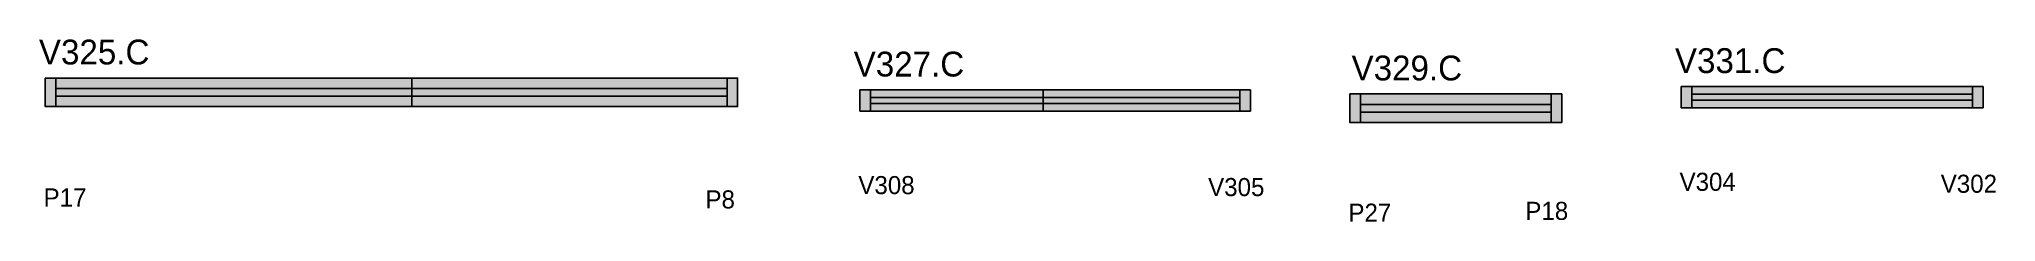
# Model space of a CAD drawing. Header units: metres. Extents: x 3437 to 4740, y -162 to -41.
import ezdxf

# ---------------------------------------------------------------- set-up
doc = ezdxf.new("R2010")
doc.units = ezdxf.units.M
for name, color, linetype in [('5', 7, 'Continuous'), ('NOMENCLATURA', 7, 'Continuous'), ('Painéis', 7, 'Continuous'), ('REAPROVEITAMENTO', 7, 'Continuous'), ('SARR_2.2x7', 7, 'Continuous'), ('SARR_EDITAR', 7, 'Continuous')]:
    doc.layers.add(name, color=color, linetype=linetype)

msp = doc.modelspace()

# ---------------------------------------------------------------- hatches: boundary and pattern name
at = {"layer": 'REAPROVEITAMENTO'}
h = msp.add_hatch(color=7, dxfattribs=at)
h.dxf.hatch_style = 1
h.paths.add_polyline_path([(3902.3, -85.4), (3902.3, -66.4), (3902.3, -66.4), (3441.3, -66.4), (3441.3, -66.4), (3441.3, -85.4), (3441.3, -85.4), (3902.3, -85.4)])
h = msp.add_hatch(color=7, dxfattribs=at)
h.dxf.hatch_style = 1
h.paths.add_polyline_path([(4243.8, -88.3), (4243.8, -74.3), (4243.8, -74.3), (3983.8, -74.3), (3983.8, -74.3), (3983.8, -88.3), (3983.8, -88.3), (4243.8, -88.3), (4243.8, -88.3)])
h = msp.add_hatch(color=7, dxfattribs=at)
h.dxf.hatch_style = 1
h.paths.add_polyline_path([(4451, -96), (4451, -77), (4451, -77), (4310, -77), (4310, -77), (4310, -96), (4310, -96), (4451, -96)])
h = msp.add_hatch(color=7, dxfattribs=at)
h.dxf.hatch_style = 1
h.paths.add_polyline_path([(4731.6, -86.1), (4731.6, -72.1), (4731.6, -72.1), (4530.6, -72.1), (4530.6, -72.1), (4530.6, -86.1), (4530.6, -86.1), (4731.6, -86.1)])

# ---------------------------------------------------------------- linework, layer by layer
at = {"layer": 'Painéis', "color": 7, "lineweight": 25}
for p, q in [((3685.3, -85.4), (3685.3, -66.4)), ((4105.8, -88.3), (4105.8, -74.3))]:
    msp.add_line(p, q, dxfattribs=at)
for points in [[(3441.3, -66.4), (3441.3, -85.4), (3902.3, -85.4), (3902.3, -66.4), (3441.3, -66.4)], [(3983.8, -74.3), (3983.8, -88.3), (4243.8, -88.3), (4243.8, -74.3), (3983.8, -74.3)], [(4310, -77), (4310, -96), (4451, -96), (4451, -77), (4310, -77)], [(4530.6, -72.1), (4530.6, -86.1), (4731.6, -86.1), (4731.6, -72.1), (4530.6, -72.1)]]:
    msp.add_lwpolyline(points, dxfattribs=at)
at = {"layer": 'SARR_2.2x7', "color": 7, "lineweight": 25}
for p, q in [((3448.3, -66.4), (3448.3, -85.4)), ((3685.3, -73.4), (3448.3, -73.4)), ((3895.3, -73.4), (3685.3, -73.4)), ((3895.3, -66.4), (3895.3, -85.4)), ((3990.8, -74.3), (3990.8, -88.3)), ((4236.8, -74.3), (4236.8, -88.3)), ((4317, -77), (4317, -96)), ((4444, -77), (4444, -96)), ((4537.6, -72.1), (4537.6, -86.1)), ((4724.6, -72.1), (4724.6, -86.1)), ((3448.3, -78.4), (3685.3, -78.4)), ((3685.3, -78.4), (3895.3, -78.4)), ((4444, -84), (4317, -84)), ((4317, -89), (4444, -89))]:
    msp.add_line(p, q, dxfattribs=at)
at = {"layer": 'SARR_EDITAR', "color": 7, "lineweight": 25}
for p, q in [((4724.6, -77.1), (4537.6, -77.1)), ((4236.8, -79.3), (3990.8, -79.3)), ((3990.8, -83.3), (4236.8, -83.3)), ((4537.6, -81.1), (4724.6, -81.1))]:
    msp.add_line(p, q, dxfattribs=at)

# ---------------------------------------------------------------- texts
at = {"layer": '5', "color": 7, "lineweight": 25}
for s, p in [('V304', (4529.5, -141.3)), ('P17', (3440.2, -151.7)), ('P8', (3880.9, -153)), ('V308', (3982.7, -143.5)), ('V305', (4215.6, -144.8)), ('V302', (4703.4, -142.6)), ('P27', (4309, -161.8)), ('P18', (4426.8, -160.6))]:
    msp.add_text(s, height=12, dxfattribs=at).set_placement(p)
at = {"layer": 'NOMENCLATURA', "color": 7, "lineweight": 25}
for s, p in [('V325.C', (3437.1, -57.4)), ('V327.C', (3979.6, -65.4)), ('V329.C', (4311.1, -68)), ('V331.C', (4526.4, -63.1))]:
    msp.add_text(s, height=16.5, dxfattribs=at).set_placement(p)

doc.saveas('drawing.dxf')
